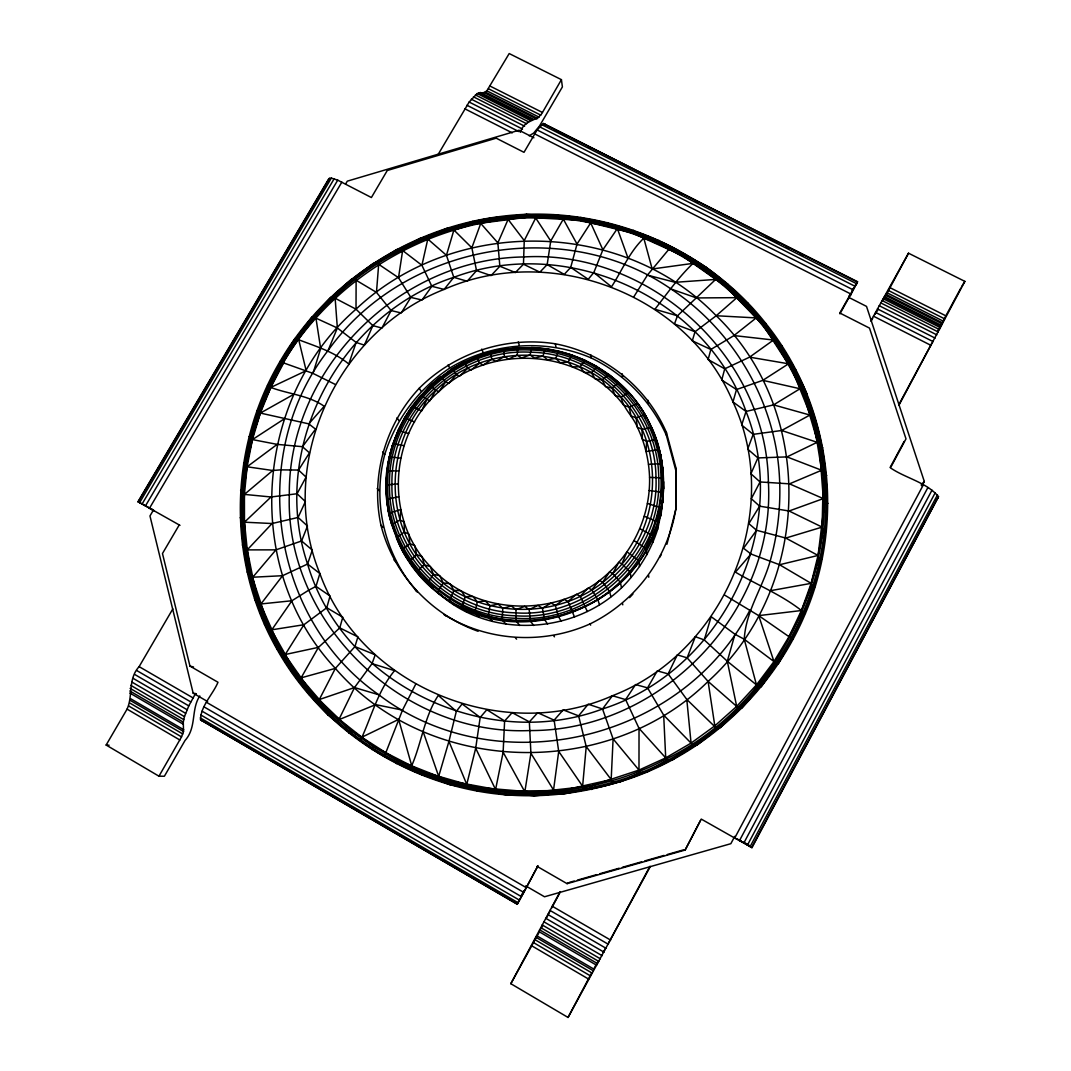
<?xml version="1.0" encoding="UTF-8"?>
<svg xmlns="http://www.w3.org/2000/svg" width="1071" height="1071" viewBox="0 0 1071 1071"><rect width="100%" height="100%" fill="white"/><g stroke="black" fill="none" stroke-linecap="round" stroke-linejoin="round"><path stroke-width="1.5" d="M640.418 773.664L638.985 770.089L639.026 728.347L625.611 699.604L612.438 695.735C502.808 744.439 360.994 687.18 319.854 573.534C275.528 465.175 335.799 331.608 444.117 289.411C550.427 242.274 687.716 293.923 732.979 401.946C784.293 511.536 724.491 652.48 612.438 695.735L602.531 708.975C486.033 752.632 342.787 684.302 307.578 564.029C268.634 449.084 339.159 314.593 453.783 277.335C566.72 234.736 705.963 296.694 746.032 411.465C792.473 528.418 721.573 671.115 602.531 708.975L588.193 704.209L578.608 715.856L586.225 746.581L582.611 786.248L583.374 789.996C681.263 775.284 767.385 704.357 805.419 613.429C845.755 518.846 830.44 403.606 765.792 323.469C703.593 244.469 598.876 203.236 499.461 216.623C409.269 228.016 325.999 282.731 280.147 361.288C228.578 447.906 226.717 561.338 276.854 648.999C322.96 731.506 411.505 787.265 505.539 794.789C581.379 800.907 658.478 777.118 717.142 728.909C792.165 669.027 834.804 571.218 825.687 475.457C816.892 359.816 730.275 256.464 618.73 226.557C510.84 194.561 386.805 230.506 313.696 316.454C246.785 391.745 223.17 502.553 255.474 598.194C268.888 642.694 296.225 681.276 327.873 714.812C349.976 732.162 370.901 751.333 396.926 762.699C418.413 774.962 442.002 781.924 465.952 787.627C513.772 798.886 564.939 796.449 612.291 783.249L611.18 779.581L613.094 738.87L602.531 708.975M553.961 793.825L534.268 795.82L524.388 794.695L530.908 753.288L529.355 721.867L537.722 712.724L554.122 720.167L558.714 751.4L553.546 790.023L553.961 793.825L563.038 794.053L583.374 789.996M443.434 597.377L427.69 583.775L418.145 573.614L409.724 562.556L410.755 559.986L416.646 554.671L421.974 556.505L424.477 564.953L430.288 566.546L433.367 574.377L439.646 575.663L443.193 582.878L438.856 589.893L438.24 592.906C492.446 642.265 584.913 633.912 631.033 577.51C642.921 563.386 651.998 547.013 657.581 529.409C656.577 517.869 662.414 507.212 663.083 495.779C665.801 463.261 657.125 430.007 637.781 403.58L629.105 407.141L623.657 405.24C580.964 348.182 489.728 342.452 438.842 391.625C389.001 435.027 384.061 518.712 430.288 566.546C475.39 617.405 561.177 619.145 609.533 571.941C635.357 547.843 650.445 512.755 649.562 477.398C648.972 460.021 644.822 442.872 637.365 427.182C633.095 416.432 623.389 408.653 621.046 397.14C575.114 343.644 485.806 341.261 435.79 390.313C386.966 433.862 380.834 515.673 424.477 564.953C469.982 620.993 562.101 624.206 612.773 573.467C661.811 528.98 666.537 445.777 621.046 397.14L615.156 395.494L611.996 388.023L605.664 386.698L602.076 379.87L595.289 378.947L591.366 372.762L584.164 372.32L579.987 366.777L572.409 366.884L568.058 361.958L560.133 362.694L555.702 358.357L547.482 359.789L543.024 355.987L534.576 358.196L530.172 354.903L521.577 357.928L517.266 355.09L517.654 347.754L539.396 348.611M333.094 296.346L335.143 298.26L356.014 309.184C453.662 216.57 622.505 218.176 716.218 315.744C817.2 412.964 811.59 588.166 708.092 681.41C607.726 780.545 427.918 775.913 335.37 668.384C242.033 568.982 253.479 397.863 356.014 309.184L356.121 280.254L354.3 278.139L351.047 279.518L333.094 296.346L330.591 297.43L313.696 316.454L311.848 317.136L296.265 338.316L294.98 338.49L280.99 361.744L280.147 361.288M657.581 529.409C665.386 495.953 666.724 459.365 651.61 427.449L641.971 429.377L637.365 427.182L636.107 417.918L631.087 415.843L629.105 407.141M480.33 220.666L480.745 223.424L471.842 247.789L476.541 270.628L467.21 281.231L453.783 277.335L446.446 255.286L453.903 229.997L453.194 227.32C470.919 221.764 489.367 217.266 507.975 216.596L508.096 219.394L497.868 242.876L499.849 266.251L515.365 272.543L523.465 264.229L524.255 240.6L535.701 217.949L535.888 215.137C596.48 213.705 655.907 234.241 706.244 267.348C750.57 300.134 785.364 344.072 807.239 394.623L804.053 395.601C786.944 359.642 767.438 324.125 737.45 297.095C710.622 271.432 678.8 251.083 644.287 237.401C566.746 206.449 476.327 211.456 402.268 249.811C275.729 311.741 209.514 472.15 260.039 604.499C285.743 676.203 341.769 736.031 411.344 766.89C491.709 803.317 588.193 799.917 666.282 759.044C798.056 694.356 862.49 522.809 801.095 388.519C763.529 303.481 682.535 238.646 590.697 222.888C462.94 196.542 325.638 269.022 270.294 386.444L270.802 387.434C288.353 394.074 308.515 395.293 324.205 406.27L308.783 423.862L260.36 413.071L260.025 411.331L270.802 387.434L283.628 362.935L312.986 373.391L335.33 384.462M660.486 460.369L660.553 454.184L662.226 464.68L663.511 488.912L663.324 485.899M172.833 608.904L139.123 666.644C127.663 679.014 133.219 695.641 127.074 709.122L106.136 745.041L158.963 776.194L181.535 736.875L183.529 731.506L183.288 722.122L184.466 716.633L188.777 705.869L195.511 693.58M662.829 467.907L662.962 479.848M660.954 516.102L663.083 495.779C656.376 601.741 519.997 660.727 438.24 592.906M524.388 794.695L505.539 794.789L494.949 792.62L503.129 752.217L504.615 720.957L512.166 712.657L529.355 721.867M443.193 582.878L449.94 583.749L453.876 590.335L461.079 590.723L465.296 596.667L472.927 596.493L477.345 601.822L485.35 600.992L489.889 605.717L498.216 604.164L502.808 608.328L511.389 605.972L515.941 609.627L516.249 621.22L519.823 625.544M517.869 348.169L503.772 349.427L504.428 356.549L508.605 358.999L517.266 355.09M471.842 247.789L453.903 229.997L473.235 224.16L526.544 217.306L526.571 214.387L535.888 215.137M666.925 544.255L676.149 508.002L675.921 470.865L666.349 435.214L666.416 432.47C646.643 386.644 604.205 353.122 555.26 343.791C505.873 336.026 454.586 352.841 419.283 388.211C385.239 424.571 370.392 476.501 380.981 525.272C393.352 574.19 430.743 614.352 478.121 631.288M662.936 502.553L663.672 481.816M296.265 338.316L298.729 339.775L306.172 370.7L270.802 387.434L260.36 413.071L252.435 439.592L247.106 466.782L244.429 494.4L244.469 522.193L247.254 549.878L252.756 577.229L257.535 597.257L279.625 647.125L311.126 692.094L351.007 730.382L397.917 760.45L450.155 781.027L505.753 791.201L505.539 794.789M418.841 398.345L430.221 385.547L435.79 390.313L429.725 400.902L420.809 395.413C399.282 419.712 386.591 451.788 386.363 484.306C387.394 498.189 386.149 515.218 394.021 527.2M641.971 429.377L642.399 439.137L646.616 441.386L646.134 451.587L655.037 450.128L659.562 450.57M793.142 639.173L789.006 636.683L801.429 610.524L811.751 585.516L811.149 583.347L779.568 564.738L750.985 554.028L735.402 572.142C757.277 585.061 781.201 594.592 801.429 610.524L802.192 611.929L789.006 636.683L773.972 661.557L756.474 684.878L736.687 706.391L714.812 725.87L691.063 743.1L665.707 757.893L638.985 770.089L590.764 785.967L534.148 792.205L477.666 787.453L423.487 771.99L373.685 746.527L330.096 712.175L294.257 670.339L267.362 622.693L250.226 571.071L247.254 549.878L245.473 544.363L244.469 522.193L243.304 517.373L244.429 494.4L243.706 490.331L247.106 466.782L246.665 463.502L252.435 439.592L252.127 437.088L260.36 413.071L294.003 394.208M387.207 472.07C385.252 489.875 387.006 507.975 391.932 525.192C383.846 498.805 384.824 470.316 392.896 444.05L389.188 457.826L387.3 470.53M504.428 356.549L495.793 361.382L491.79 359.267L483.289 365.037L479.473 363.203L477.104 356.469L464.359 361.985L452.23 368.705L430.395 385.975M675.921 470.865L676.069 468.402L666.416 432.47M415.575 567.724C402.709 557.027 397.408 539.931 391.772 524.71L400.045 519.93L400.715 509.568L392.414 512.179L389.148 514.455M676.149 508.002L676.069 468.402M378.679 264.309L398.506 277.684L410.862 297.403L401.21 312.96L391.129 310.563L376.47 292.37L378.679 264.309L377.126 262.007L373.043 263.546L354.3 278.139M553.761 214.628L553.439 217.56M530.172 354.903L531.511 347.553C577.885 348.905 622.546 375.198 645.559 415.588L645.652 418.466M804.053 395.601L819.476 448.173L823.304 498.617L824.469 503.116L818.057 555.447L811.149 583.347L801.429 610.524L758.696 615.624L724.572 595.061M735.657 838.473L741.012 840.655M494.949 792.62L465.952 787.627L475.698 748.214L480.183 717.436L486.85 709.712L504.615 720.957M523.465 264.229L539.851 272.141L547.174 264.604L550.735 241.002L563.319 219.113L563.815 216.302M502.808 608.328L502.125 619.828L506.021 624.179M477.666 787.453L477.117 791M415.454 590.402L417.355 591.915C384.435 554.832 372.092 502.419 384.757 454.506C395.801 419.029 418.815 388.586 449.753 368.063C492.165 342.466 545.567 338.449 591.179 357.942C624.607 374.007 651.248 401.317 666.349 435.214M398.506 277.684L402.642 250.534L401.357 248.084M520.934 896.159L523.866 890.791L524.201 891.795L517.226 904.232L200.531 719.819C200.719 705.722 212.794 694.637 217.989 682.267L189.955 666.082L162.471 553.52L179.192 525.018M580.83 217.373L580.201 220.265L526.544 217.306M734.09 837.602L752.003 847.63L938.504 496.636C926.442 482.124 905.557 478.255 890.443 467.853L905.999 438.869L869.491 328.101L839.811 313.013L857.55 281.713L543.372 123.513L537.12 129.926L524 152.323L496.208 138.186L387.274 170.503L371.396 197.533L337.726 180.156L331.341 178.081L328.757 178.857L137.985 501.697L179.982 525.366M750.035 609.894C682.388 741.44 496.77 784.923 378.813 694.771C270.347 619.333 247.04 454.211 328.074 350.498C403.459 244.442 563.641 214.829 671.062 289.009C728.039 326.775 767.653 389.054 777.492 456.715C782.272 491.482 779.742 527.039 770.223 560.802C762.833 587.618 745.844 610.791 744.238 639.24L756.474 684.878L759.299 687.421L761.267 686.739L776.997 663.833L778.389 663.699L792.205 638.651M580.201 220.265L632.439 233.023L669.04 249.57L681.464 255.246L725.549 286.305L763.101 325.236L792.66 370.807L813.023 421.465L817.146 442.31L821.644 470.249L823.304 475.47L822.113 527.106L822.93 530.841L818.057 555.447L818.686 558.393L811.149 583.347L770.504 590.683M543.024 355.987L545.313 348.718L559.129 351.663L545.032 348.825L531.283 347.66M465.952 787.627L449.298 784.494L437.691 779.782L448.936 741.346L456.326 711.358L462.11 703.928L480.183 717.436M489.889 605.717L488.242 617.003L492.459 621.421M453.783 277.335L444.117 289.411L431.827 286.292L421.907 265.287L427.798 239.061L426.78 236.49M450.155 781.027L449.298 784.494M547.174 264.604L564.23 274.404L570.709 267.389L577.028 244.068L590.697 222.888L591.513 220.117M676.296 505.82C669.201 556.652 636.107 601.393 590.108 623.884C543.332 644.836 487.747 641.623 444.104 614.54L445.79 615.865M775.699 338.449L749.58 357.152L724.732 368.812L721.747 380.031L736.5 389.549L762.833 380.339L790.693 362.413M758.442 316.146L733.97 335.558L710.849 349.481L708.118 359.561L724.732 368.812M282.53 656.657L285.221 654.515L303.923 624.728L326.762 607.726L330.055 595.998L315.999 586.359L308.823 590.121L291.914 600.751L271.806 629.802L268.968 631.649C301.54 701.371 364.381 756.233 437.691 779.782M298.581 680.259L301.098 677.849L318.448 647.353L339.788 627.874L342.774 617.217L326.762 607.726M416.646 554.671L414.785 545.661L409.912 543.666L408.814 534.148L404.369 532.046L396.39 537.736C447.303 662.695 635.424 640.284 661.048 509.649M736.5 389.549L732.979 401.946L746.032 411.465L773.57 404.878L800.024 388.746L803.277 387.809M756.474 684.878L727.303 661.249L704.263 639.923L711.157 616.682L734.974 634.246L727.303 661.249L736.687 706.391L739.285 709.189L741.949 708.065L759.299 687.421M607.525 222.594L606.614 225.432M315.999 586.359L319.854 573.534L307.578 564.029L282.57 575.703L260.963 603.95L258.004 605.49L268.968 631.649M739.124 295.69L716.218 315.744L695.039 331.742L692.294 340.806L710.849 349.481M316.976 702.215L319.292 699.55L335.37 668.384L354.943 646.589L357.901 636.897L339.788 627.874M312.986 373.391L320.671 348.544L315.958 318.154L313.696 316.454M410.461 769.192L411.719 765.711C421.626 742.819 424.411 716.459 438.293 695.4L456.326 711.358M857.55 281.713L850.722 294.913L849.022 296.466L850.535 293.708M337.566 722.296L354.514 687.555L372.052 663.632L394.57 670.647C378.424 690.059 372.132 714.504 361.985 737.156L360.151 740.289M555.702 358.357L558.567 351.342L572.195 355.103L568.058 361.958M423.487 771.99L422.322 775.35M746.032 411.465L741.681 425.067L753.194 434.344L781.669 430.488L817.146 442.31L787.011 456.902L757.88 457.919L747.692 449.11L753.194 434.344M477.345 601.822L474.761 612.799L479.286 617.311M307.578 564.029L312.304 550.106L301.594 540.975L275.943 549.865L247.254 549.878L272.074 523.532L298.086 517.454L307.471 526.022L301.594 540.975M315.958 318.154L337.352 327.98L356.134 342.466L348.771 364.006C334.112 351.837 316.24 346.495 298.729 339.775M570.709 267.389L588.207 279.303L593.829 272.543L602.879 249.784L618.73 226.557M372.052 663.632L375.225 654.796L354.943 646.589M414.557 421.974L404.784 417.81L398.01 430.729L393.86 442.189L404.49 417.998L412.241 406.217L421.586 411.05L426.807 399.59M717.918 277.269L677.474 315.784L674.476 323.978L695.039 331.742M898.971 405.186L964.864 281.378L908.516 253.198L871.058 320.564M560.12 891.621L510.827 983.7L568.045 1017.45L591.687 972.816M736.687 706.391L708.092 681.41L687.127 657.848L695.333 636.696L704.263 639.923M850.722 294.913L851.284 293.427L839.918 313.83M633.644 230.265L632.439 233.023M652.841 542.341L652.681 535.594L657.594 523.277M517.226 904.232L538.017 865.689L524.201 891.795M328.074 350.498L337.352 327.98L335.143 298.26M415.682 684.249L402.509 710.113L384.529 755.979M397.917 760.45L396.457 763.663M631.033 577.51L630.15 572.021L621.89 563.868L626.977 551.846L638.838 560.776L639.507 566.519M356.014 309.184L372.828 325.624L364.368 345.13L356.134 342.466M465.296 596.667L461.815 607.244L466.635 611.889M757.88 457.919L750.918 473.757L760.035 481.95L789.501 483.851L823.304 498.617L789.099 511.001L759.607 506.168L751.32 498.711L760.035 481.95M298.086 517.454L305.382 501.589L297.069 493.744L271.017 496.984L244.429 494.4L272.717 470.504L280.709 469.861L298.528 470.062L306.065 477.104L297.069 493.744M908.516 253.198L883.468 299.88M739.285 709.189L720.622 727.477L717.142 728.909L686.792 699.443L668.157 673.887L677.3 654.85L687.127 657.848M645.224 235.566L643.805 238.177C629.373 252.006 622.104 270.481 611.501 286.814L593.829 272.543M546.665 917.727L550.079 910.926M931.864 343.189L899.038 404.249M416.927 400.755L404.651 418.426L398.01 430.729M658.946 240.332L657.46 242.983M541.042 928.744L542.649 925.692M391.129 310.563L381.919 328.047L372.828 325.624M646.804 554.765L646.308 548.727L652.748 536.517M937.634 331.22L939.28 328.101M373.685 746.527L371.945 749.58M747.411 845.166L935.251 492.687M750.102 846.652L937.473 494.882M751.668 847.496L938.504 496.636M734.773 836.331L730.837 843.694L544.523 896.775L525.727 885.891M921.957 485.886L924.313 481.468L866.519 306.4L848.62 297.323M923.282 484.962L734.706 838.044L701.251 819.087L685.145 850.026L567.095 883.669L537.08 866.359M739.432 840.708L927.901 487.546M743.769 843.131L931.984 490.183M539.222 932.172L510.827 983.7M941.114 324.66L942.426 322.224M700.474 820.533L685.145 850.026M890.175 467.398L904.085 441.506M943.082 321.005L960.781 288.166M568.045 1017.45L650.244 866.64M649.99 866.265L607.806 944.448M621.475 587.604L620.363 582.356L612.773 573.467L618.784 562.342L621.89 563.868M551.632 908.021L559.731 893.107M852.047 290.951L853.547 288.193M871.071 321.273L872.651 318.382M593.816 968.894L597.738 961.785M659.816 557.174L661.396 554.296M453.876 590.335L449.539 600.429L454.653 605.222M717.142 728.909L697.475 744.76L693.124 746.34L691.063 743.1L663.685 715.16L647.567 687.863L657.286 670.874L668.157 673.887M579.987 366.777L584.994 360.271L571.794 355.184M199.808 695.936C190.785 709.484 196.863 727.463 185.055 740.449L164.385 776.247L158.963 776.194M520.345 132.322C524.455 118.787 537.026 122.201 542.448 112.482L561.418 79.656L509.194 53.55L486.85 90.821L484.172 92.534L477.211 93.538L469.152 102.04L437.892 154.853M633.818 296.828L647.406 275.113L670.741 247.08M149.471 508.27L341.836 182.137M153.354 510.198L149.967 515.941L193.168 693.178L207.627 701.559M345.598 184.038L347.299 181.16L518.993 130.234L533.907 137.798M138.213 501.857L329.507 178.107M139.591 502.66L331.341 178.081M142.055 504.066L334.152 178.777M145.415 505.981L337.726 180.156M677.474 315.784L654.903 309.265C667.206 293.508 678.532 277.202 693.071 263.359L695.052 261.016M877.082 311.112L877.885 309.8M603.107 952.4L605.61 948.277M874.953 314.312L876.587 311.902M759.607 506.168L748.843 523.639L756.581 530.279L785.779 538.07L818.057 555.447L779.568 564.738M961.557 286.733L964.864 281.378M298.528 470.062L309.465 452.859L302.464 446.687L277.175 444.371L252.435 439.592L284.297 418.855M683.218 252.716L681.464 255.246M351.007 730.382L349.026 733.233M625.611 699.604L635.572 684.57L647.567 687.863M610.925 596.694L609.56 591.661L602.719 582.115L609.533 571.941L612.773 573.467M430.221 385.547L440.957 376.577L445.656 381.959L438.842 391.625L435.79 390.313M386.912 500.371L390.232 498.497L398.666 496.797M431.827 286.292L422.028 300.027L410.862 297.403M591.366 372.762L597.216 366.697L584.552 360.325M756.581 530.279L743.528 548.232L750.985 554.028M302.464 446.687L315.543 429.15L308.783 423.862M706.244 267.348L704.236 269.731M330.096 712.175L327.873 714.812M386.176 486.14L389.509 484.681L397.984 483.864M599.492 604.673L597.859 599.84L591.835 589.719L599.305 580.522L602.719 582.115M433.367 574.377L427.503 583.267L433.126 588.448C427.583 579.344 409.309 574.217 424.477 564.953M275.943 549.865L252.756 577.229L282.57 575.703M479.473 363.203L471.213 369.964L467.599 368.344L459.713 376.068L456.286 374.609L448.883 383.324L445.656 381.959M567.095 883.669L567.804 882.865M554.122 720.167L563.185 709.899L578.608 715.856M921.14 485.029L924.313 481.468M602.076 379.87L608.716 374.315L629.346 393.285L627.204 393.164L621.046 397.14M386.939 471.909L390.246 470.852L398.653 470.945M499.849 266.251L491.054 275.582L476.541 270.628M629.547 597.645L632.934 594.044M311.126 692.094L308.689 694.49M727.811 284.11L725.549 286.305M420.756 395.935L430.422 385.506L440.957 376.577M587.31 611.474L580.228 596.199L588.22 588.019L591.835 589.719M936.255 499.849L938.276 497.814M389.188 457.826L392.428 457.183L400.688 458.16M271.017 496.984L244.469 522.193L272.074 523.532M855.06 285.421L856.787 283.828M611.996 388.023L617.632 383.512L619.627 383.485M294.257 670.339L291.633 672.481M747.719 302.865L745.242 304.86M515.941 609.627L524.696 606.4L529.181 609.573L538.003 605.423L542.368 608.194L551.163 603.067L555.367 605.476L564.015 599.345L568.032 601.46L576.412 594.311L580.228 596.199M392.896 444.05L398.345 430.502L408.68 433.541M277.175 444.371L247.106 466.782L272.717 470.504M279.625 647.125L276.854 648.999M692.549 745.443C789.581 683.499 843.453 561.351 820.828 448.066C808.846 385.252 775.136 326.963 726.473 285.475C631.703 202.258 482.646 193.342 377.594 262.73C284.217 321.273 229.314 435.134 244.255 544.67C252.448 608.382 282.798 668.866 329.239 713.259C423.714 806.637 582.798 819.824 692.549 745.443L672.749 759.741L666.965 760.37L646.67 772.271L640.016 772.673L619.52 782.232L611.983 782.232M765.792 323.469L763.101 325.236M377.594 262.73L396.417 249.623L401.759 248.847L420.943 237.896L427.101 237.293L446.433 228.431L453.421 228.15M409.912 543.666L403.633 548.325L402.509 550.722M267.362 622.693L264.443 624.286M781.83 345.759L778.952 347.285M467.599 368.344L464.359 361.985L452.323 368.732L440.984 377.019M452.404 369.134L475.872 357.5M781.669 430.488L809.917 415.053L773.57 404.878M361.985 737.156L398.64 719.404L411.719 765.711M257.535 597.257L254.523 598.555L258.004 605.49M636.107 417.918L643.176 415.146L645.559 415.588M795.699 369.535L792.66 370.807M789.501 483.851L821.644 470.249L787.011 456.902M339.654 719.391L375.68 704.624L402.509 710.113M250.226 571.071L247.133 572.075M319.292 699.55L354.514 687.555L378.813 694.771M477.104 356.549L490.317 352.239L503.879 349.32M502.58 350.07L477.104 356.469M785.779 538.07L822.113 527.106L789.099 511.001M569.411 882.41L574.217 881.031M577.43 880.121L596.681 874.632M599.894 873.708L619.145 868.22M622.358 867.309L641.609 861.82M644.809 860.91L664.074 855.421M667.273 854.511L683.325 849.932M529.181 135.789L533.653 133.099L539.489 126.003L562.395 86.912L561.418 79.656M301.098 677.849L335.37 668.384M245.473 544.363L242.341 545.059M816.316 420.783L813.023 421.465M646.616 441.386L654.341 439.994L656.884 440.81M505.753 791.201L562.583 790.452L611.18 779.581L586.225 746.581M285.221 654.515L318.448 647.353M243.304 517.373L240.158 517.762M271.806 629.802L303.923 624.728M822.849 447.785L819.476 448.173M693.071 263.359L652.172 268.995L643.805 238.177M507.975 216.596L526.571 214.387M503.772 349.427L517.654 347.754M648.531 464.386L657.621 463.823L662.226 464.68M260.963 603.95L291.914 600.751M715.682 279.424L675.091 282.316L647.406 275.113M243.706 490.331L240.573 490.424M826.732 475.39L823.304 475.47M517.494 347.861L531.725 347.968M736.634 297.658L696.511 297.939L671.062 289.009M649.562 477.398L658.732 477.746L663.377 479.018M246.665 463.502L243.572 463.288M827.923 503.343L824.469 503.116M716.218 315.744L755.738 317.886M106.136 745.041L109.122 745.229M649.187 490.478L658.344 491.75L662.976 493.45M733.97 335.558L772.78 339.949M826.37 531.403L822.93 530.841M252.127 437.088L249.101 436.593M201.549 720.596L202.687 720.743M749.58 357.152L787.6 363.631M193.168 693.178L196.314 693.78M647.42 503.477L661.061 507.788M762.833 380.339L800.024 388.746M822.086 559.276L818.686 558.393M260.025 411.331L257.094 410.541M189.955 666.082L193.516 666.965M452.23 368.705L456.286 374.609M404.035 445.643L393.244 443.769C355.559 549.597 469.085 653.645 571.847 611.447C671.477 577.778 695.521 435.415 608.167 374.315M644.287 516.262L657.607 521.885M815.085 586.707L811.751 585.516M270.294 386.444L267.482 385.373M283.628 362.935L280.99 361.744M639.789 528.672L652.681 535.594M805.419 613.429L802.192 611.929M490.197 86.149L542.448 112.482M889.814 287.577L946.188 315.999M488.496 88.773L540.775 115.146M888.261 290.415L944.662 318.863M486.85 90.821L539.168 117.221M886.962 292.744L943.417 321.233M485.364 92.106L537.749 118.546M886.012 294.378L942.56 322.92M484.172 92.534L536.638 119.028M885.516 295.194L942.159 323.79M543.372 123.513L857.188 282.008M554.189 129.511L566.131 135.535M573.601 139.31L576.586 140.823M588.528 146.847L591.513 148.36M660.191 183.047L672.146 189.085M679.603 192.86L682.588 194.36M694.543 200.397L697.529 201.91M766.207 236.597L778.148 242.635M785.619 246.397L788.604 247.91M800.546 253.947L803.531 255.447M480.263 92.454L533.09 119.135M884.472 296.64L941.529 325.464M478.844 92.708L531.792 119.457M883.977 297.39L941.168 326.294M541.631 124.571L856.198 283.507M477.211 93.538L530.265 120.354M883.187 298.715L940.512 327.686M539.503 126.753L854.658 286.091M475.39 94.904L528.539 121.786M882.116 300.563L939.548 329.6M473.409 96.818L526.637 123.741M880.777 302.906L938.303 332.01M537.12 129.926L852.663 289.585M471.307 99.201L524.616 126.191M879.211 305.69L936.817 334.862M534.657 133.875L850.347 293.762M469.152 102.04L522.501 129.069M877.444 308.89L935.103 338.101M466.956 105.253L518.859 131.572M875.502 312.397L933.216 341.662M464.801 108.787L512.259 132.871M873.441 316.173L931.168 345.464M149.445 508.123L154.17 510.653M137.985 501.697L153.26 510.037M400.045 519.93L404.102 522.072L404.369 532.046M734.974 634.246L744.238 639.24L776.997 663.833M634.005 540.587L646.308 548.727M743.662 842.154L748.95 845.126M738.321 839.691L752.003 847.63M153.273 510.318L149.525 508.176M206.435 702.268L525.633 887.27M139.123 666.644L193.008 697.89M552.194 906.2L610.644 940.097M203.985 706.86L523.076 891.996M136.901 670.633L190.785 701.907M549.918 910.377L608.368 944.301M202.058 711.184L520.814 896.293M134.919 674.583L188.777 705.869M547.736 914.42L606.159 948.357M200.799 714.959L518.993 899.881M133.219 678.412L187.037 709.698M545.688 918.249L604.057 952.186M200.277 717.905L517.735 902.505M200.531 719.819L517.132 903.991M131.827 682.026L185.591 713.313M543.814 921.77L602.116 955.693M130.782 685.373L184.466 716.633M542.167 924.916L600.376 958.813M130.113 688.372L183.69 719.592M540.761 927.633L598.863 961.477M129.805 690.956L183.288 722.122M539.623 929.842L597.605 963.646M129.886 693.071L183.248 724.197M538.807 931.529L596.641 965.252M130.702 698.761L183.703 729.699M536.758 935.759L594.191 969.282M130.608 700.608L183.529 731.506M535.995 937.299L593.321 970.768M129.939 703.098L182.793 733.97M534.79 939.588L592.049 973.03M128.721 706.003L181.535 736.875M533.264 942.453L590.469 975.895M127.074 709.122L179.874 740.007M531.524 945.68L588.702 979.135M356.121 280.254L376.47 292.37M596.708 366.724L608.957 374.743M789.006 636.683L758.696 615.624L773.972 661.557M402.642 250.534L421.907 265.287M393.994 559.986L396.056 561.726M427.798 239.061L446.446 255.286M380.981 525.272L383.15 527.28M515.486 638.008L516.61 639.146M377.153 488.496L379.335 490.786M639.026 728.347L665.707 757.893L667.447 761.307M480.745 223.424L497.868 242.876M382.628 451.935L384.757 454.506M613.094 738.87L638.985 770.089M533.719 625.504L530.48 621.18L529.181 609.573M508.096 219.394L524.255 240.6M396.98 417.824L399.001 420.649M553.627 635.665L554.457 636.83M547.562 624.058L544.657 619.694L542.368 608.194M558.714 751.4L582.611 786.248M535.701 217.949L550.735 241.002M530.908 753.288L553.546 790.023M419.283 388.211L421.117 391.25M561.204 621.22L558.634 616.776L555.367 605.476M651.61 427.449L651.918 431.225M563.319 219.113L577.028 244.068M503.129 752.217L524.321 790.893M574.498 617.003L568.032 601.46M448.133 364.836L449.753 368.063M475.698 748.214L495.23 788.845M544.604 123.66L545.233 124.986M490.518 352.654L491.79 359.267M590.697 222.888L602.879 249.784M590.108 623.884L590.643 625.143M448.936 741.346L466.568 783.918M481.789 349.092L483.141 352.439M617.619 229.261L628.021 258.124M423.152 731.707L438.628 776.18M518.23 341.93L519.301 345.331M328.757 178.857L329.145 180.276M555.26 343.791L556.05 347.191M590.764 785.967L591.54 789.514M472.686 221.322L473.235 224.16M622.492 603.415L622.773 604.834M590.67 354.621L591.179 357.942M708.092 681.41L714.812 725.87M562.583 790.452L563.038 794.053M499.461 216.623L499.729 219.515M686.792 699.443L691.063 743.1M622.264 373.819L622.532 377.005M663.685 715.16L665.707 757.893M534.148 792.205L534.268 795.82M648.691 575.622L648.758 577.256M648.062 400.3L648.142 403.272M768.389 482.097C775.832 612.826 659.883 731.493 529.623 730.556C401.879 735.964 284.819 622.706 289.317 494.28C288.353 369.134 398.961 258.78 523.518 256.96C648.798 249.369 766.716 355.907 768.389 482.097M655.974 477.492C659.522 552.181 590.014 618.195 515.874 612.853C449.017 611.313 390.433 551.418 391.932 484.293C390.446 411.411 458.04 348.008 530.426 352.212C596.654 352.961 655.68 410.969 655.974 477.492M658.732 477.746C662.373 553.908 591.487 621.247 515.861 615.798C447.691 614.219 387.97 553.131 389.509 484.681C388.01 410.38 456.915 345.759 530.707 350.043C598.234 350.793 658.411 409.912 658.732 477.746M660.968 478.121C664.703 555.447 592.718 623.831 515.941 618.275C446.727 616.668 386.109 554.631 387.689 485.15C386.176 409.738 456.099 344.152 530.988 348.49C599.546 349.253 660.646 409.256 660.968 478.121"/></g></svg>
